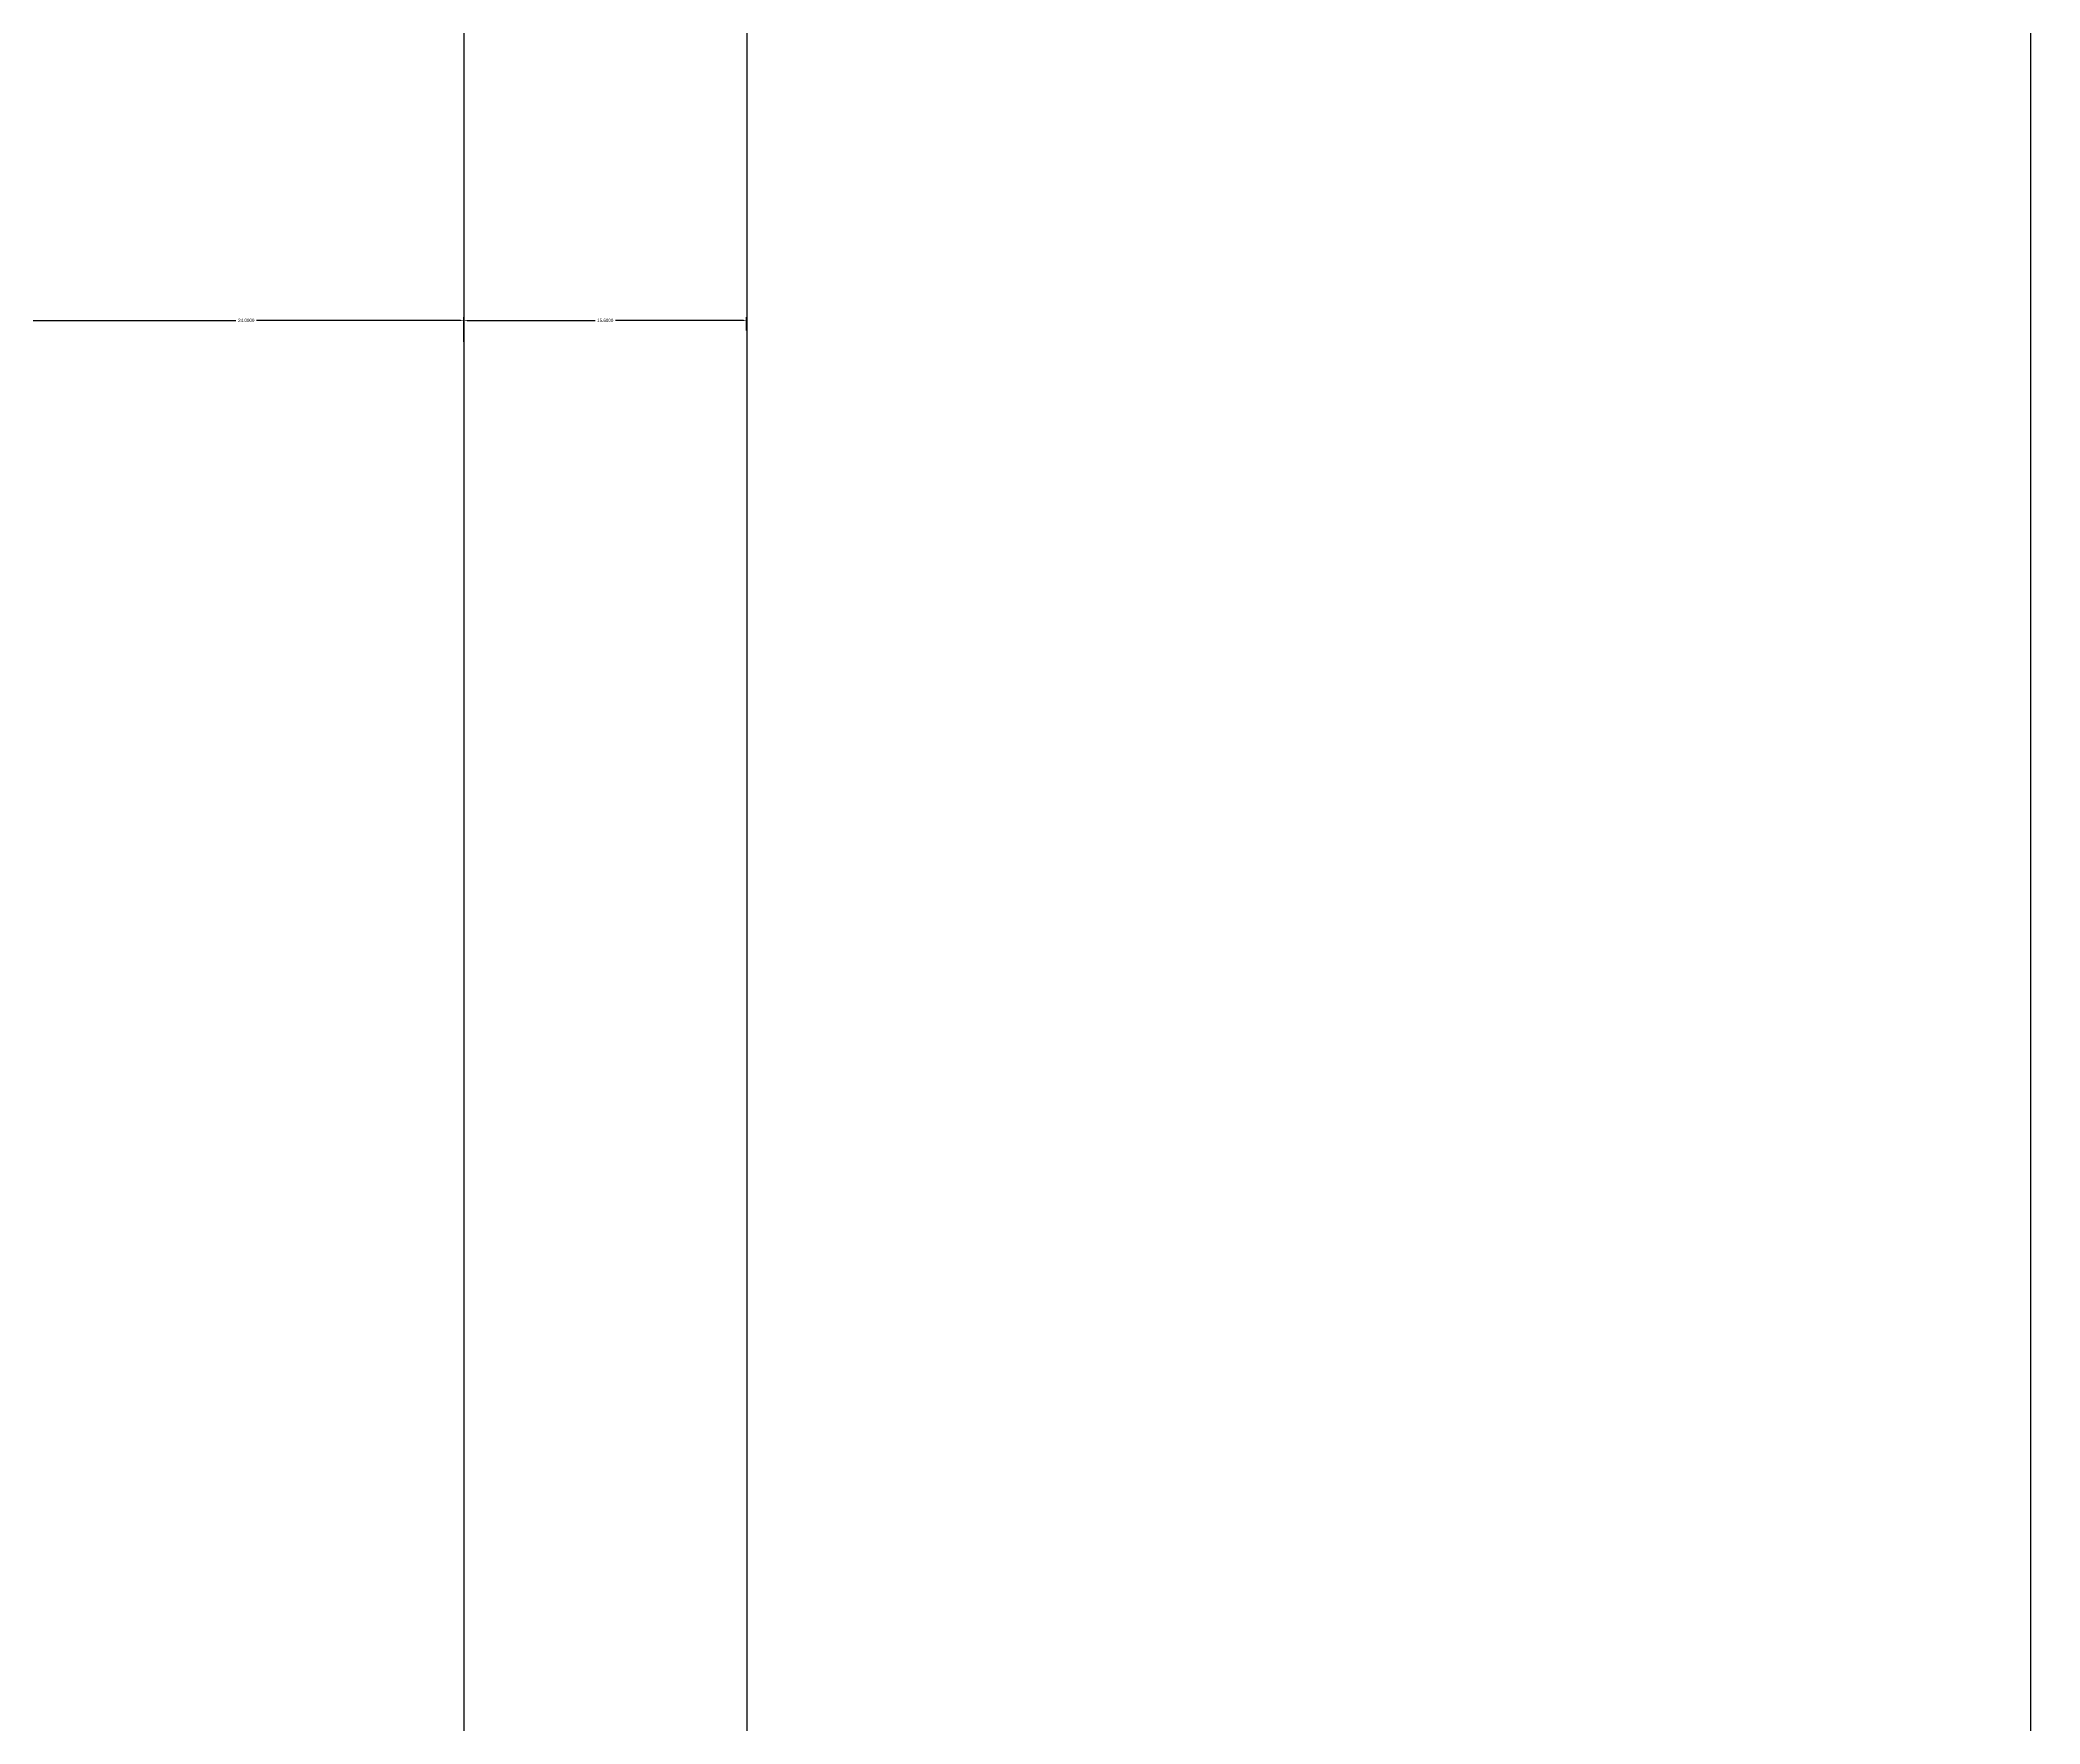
# Model space of a CAD drawing. Extents: x -873 to 2093, y -1229 to 202.
# Drawn here: x -449.6 to -339.3, y -178.1 to -85.2 of the extents above; entities that cross this region are included whole.
import ezdxf

# ---------------------------------------------------------------- set-up
doc = ezdxf.new("R2010")
doc.units = 0
doc.header["$MEASUREMENT"] = 0
doc.layers.get('0').update_dxf_attribs({"linetype": 'CONTINUOUS'})
doc.layers.get('DEFPOINTS').update_dxf_attribs({"linetype": 'CONTINUOUS'})
doc.layers.add('COTAS', color=1, linetype='CONTINUOUS')
doc.layers.add('PAREDE', color=1, linetype='CONTINUOUS')
doc.dimstyles.get("Standard").update_dxf_attribs({"dimtxt": 0.18, "dimasz": 0.18, "dimexe": 0.18, "dimexo": 0.0625, "dimgap": 0.09, "dimtad": 0, "dimtih": 1, "dimtoh": 1, "dimdec": 4, "dimzin": 0, "dimtxsty": 'STANDARD', "dimcen": 0.09, "dimazin": 3, "dimtfac": 1, "dimtdec": 4, "dimtofl": 0, "dimtmove": 0, "dimatfit": 3, "dimtolj": 1, "dimtzin": 0})

# ---------------------------------------------------------------- blocks, each defined once
blk = doc.blocks.new('*D200')
at = {"color": 0, "linetype": 'BYBLOCK'}
for p, q in [((-410.54, 115.61), (-339.6, 115.61)), ((-339.78, 115.43), (-339.78, -56.21)), ((-339.78, -228.21), (-339.78, -56.57)), ((-410.54, -228.39), (-339.6, -228.39))]:
    blk.add_line(p, q, dxfattribs=at)
for points in [[(-339.81, 115.43), (-339.75, 115.43), (-339.78, 115.61)], [(-339.81, -228.21), (-339.75, -228.21), (-339.78, -228.39)]]:
    blk.add_solid(points, dxfattribs=at)
at = {"layer": 'DEFPOINTS', "color": 0, "linetype": 'BYBLOCK'}
for p in [(-410.61, 115.61), (-410.61, -228.39), (-339.78, -228.39)]:
    blk.add_point(p, dxfattribs=at)
at = {"color": 0, "linetype": 'BYBLOCK', "insert": (-339.78, -56.39), "char_height": 0.18, "attachment_point": 5}
blk.add_mtext('\\A1;344.0000', dxfattribs=at)
blk = doc.blocks.new('*D201')
at = {"color": 0, "linetype": 'BYBLOCK'}
for p, q in [((-450.21, -101.83), (-450.21, -100.47)), ((-450.03, -100.65), (-438.78, -100.65)), ((-426.39, -100.65), (-437.64, -100.65)), ((-426.21, -101.83), (-426.21, -100.47))]:
    blk.add_line(p, q, dxfattribs=at)
for points in [[(-450.03, -100.62), (-450.03, -100.68), (-450.21, -100.65)], [(-426.39, -100.62), (-426.39, -100.68), (-426.21, -100.65)]]:
    blk.add_solid(points, dxfattribs=at)
at = {"layer": 'DEFPOINTS', "color": 0, "linetype": 'BYBLOCK'}
for p in [(-426.21, -100.65), (-450.21, -101.9), (-426.21, -101.9)]:
    blk.add_point(p, dxfattribs=at)
at = {"color": 0, "linetype": 'BYBLOCK', "insert": (-438.21, -100.65), "char_height": 0.18, "attachment_point": 5}
blk.add_mtext('\\A1;24.0000', dxfattribs=at)
blk = doc.blocks.new('*D211')
at = {"color": 0, "linetype": 'BYBLOCK'}
for p, q in [((-426.21, -101.21), (-426.21, -100.47)), ((-426.03, -100.65), (-418.96, -100.65)), ((-410.79, -100.65), (-417.85, -100.65)), ((-410.61, -101.21), (-410.61, -100.47))]:
    blk.add_line(p, q, dxfattribs=at)
for points in [[(-426.03, -100.62), (-426.03, -100.68), (-426.21, -100.65)], [(-410.79, -100.62), (-410.79, -100.68), (-410.61, -100.65)]]:
    blk.add_solid(points, dxfattribs=at)
at = {"layer": 'DEFPOINTS', "color": 0, "linetype": 'BYBLOCK'}
for p in [(-426.21, -101.27), (-410.61, -100.65), (-410.61, -101.27)]:
    blk.add_point(p, dxfattribs=at)
at = {"color": 0, "linetype": 'BYBLOCK', "insert": (-418.41, -100.65), "char_height": 0.18, "attachment_point": 5}
blk.add_mtext('\\A1;15.6000', dxfattribs=at)

msp = doc.modelspace()

# ---------------------------------------------------------------- linework, layer by layer
at = {"layer": 'PAREDE'}
for p, q in [((-410.606949, 115.612857), (-410.606949, -228.387143)), ((-426.206949, 100.012857), (-426.206949, -212.387143))]:
    msp.add_line(p, q, dxfattribs=at)

# ---------------------------------------------------------------- dimensions: what is measured, and where the dimension line sits
at = {"layer": 'COTAS'}
dim = msp.add_linear_dim(base=(-339.77808, -228.387143), p1=(-410.606949, 115.612857), p2=(-410.606949, -228.387143), angle=90, dimstyle='STANDARD', override={"dimscale": 1}, dxfattribs=at)
dim.commit()
dim.dimension.update_dxf_attribs({"geometry": '*D200', "text_midpoint": (-339.77808, -56.387143)})
for base, p1, p2, picture, middle in [((-426.206949, -100.645612), (-450.206949, -101.895612), (-426.206949, -101.895612), '*D201', (-438.206949, -100.645612)), ((-410.606949, -100.645612), (-426.206949, -101.270612), (-410.606949, -101.270612), '*D211', (-418.406949, -100.645612))]:
    dim = msp.add_linear_dim(base=base, p1=p1, p2=p2, dimstyle='STANDARD', override={"dimscale": 1}, dxfattribs=at)
    dim.commit()
    dim.dimension.update_dxf_attribs({"geometry": picture, "text_midpoint": middle})

doc.saveas('drawing.dxf')
